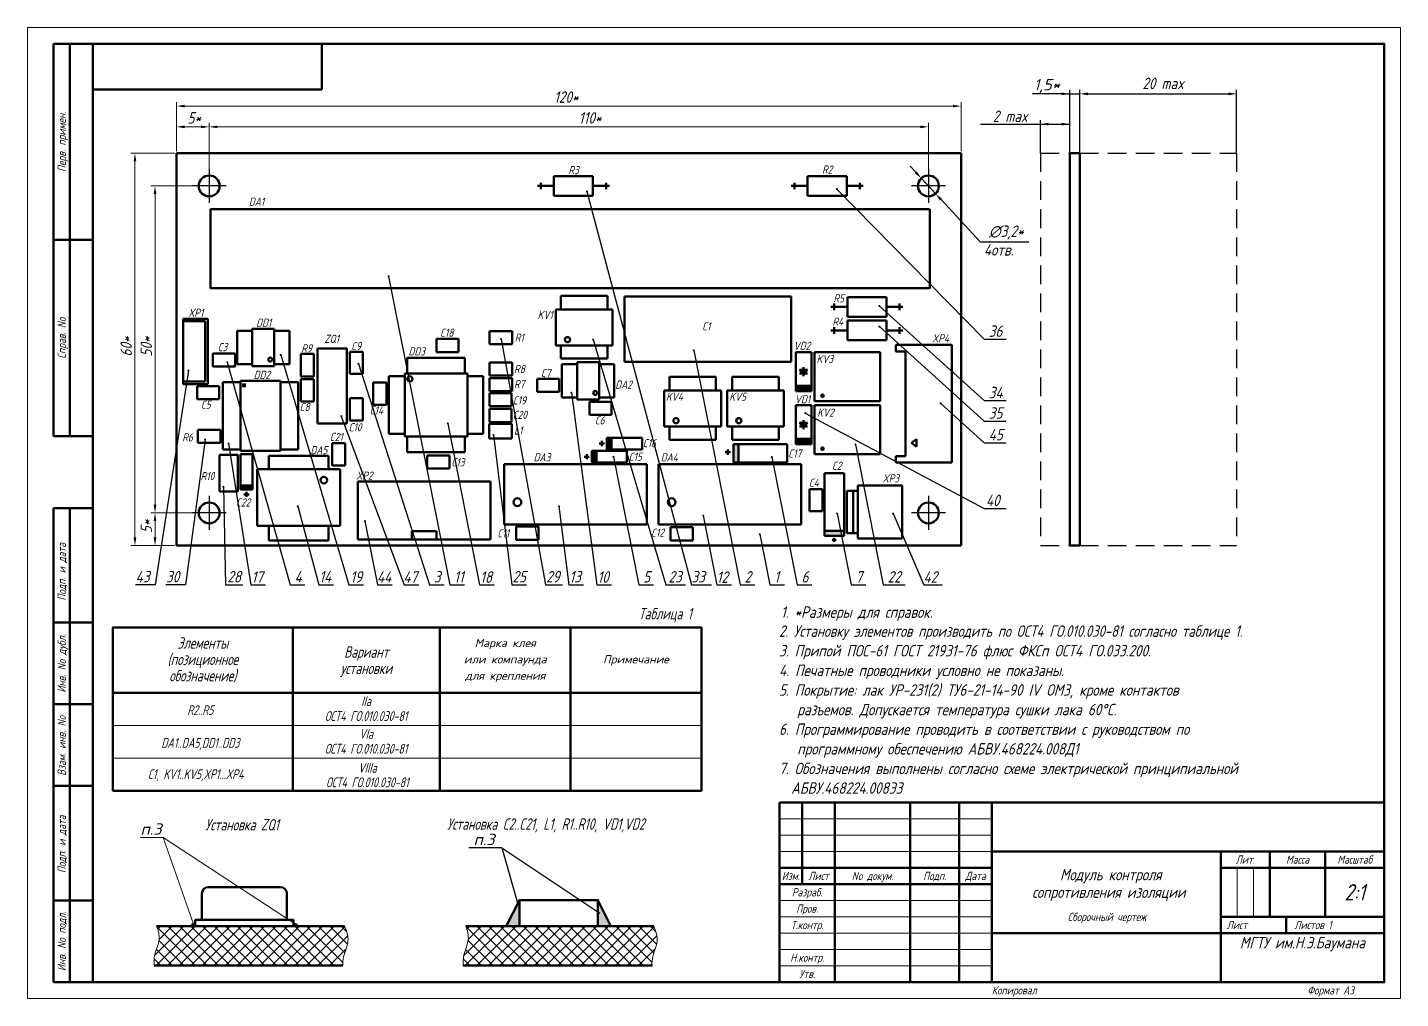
# Model space of a CAD drawing. Header units: millimetres. Extents: x 654 to 2190, y 1727 to 2024.
# Drawn here: x 653.6 to 1073.6, y 1727.5 to 2024.5 of the extents above; entities that cross this region are included whole.
import ezdxf
from ezdxf.enums import TextEntityAlignment as Align

# ---------------------------------------------------------------- set-up
doc = ezdxf.new("R2010")
doc.units = ezdxf.units.MM
doc.linetypes.add('DASHED2', pattern=[9.525, 6.35, -3.175])
doc.layers.add('Dim', color=2, linetype='Continuous')
doc.layers.add('Hatch', color=4, linetype='Continuous')
for name, color, linetype, lineweight in [('OSN25', 2, 'Continuous', 20), ('OSN50', 3, 'Continuous', 50), ('TEXT', 1, 'Continuous', 30)]:
    doc.layers.add(name, color=color, linetype=linetype, lineweight=lineweight)
doc.styles.add('E', font='simplex.shx', dxfattribs={"width": 0.8, "oblique": 15})
doc.styles.get("Standard").update_dxf_attribs({"font": 'ARIAL.TTF'})
doc.dimstyles.new('ISO-25', dxfattribs={"dimtxt": 2.5, "dimasz": 2.5, "dimexe": 1.25, "dimexo": 0.625, "dimtad": 1, "dimtxsty": 'Standard', "dimcen": 2.5, "dimadec": 0, "dimazin": 0, "dimtfac": 1, "dimtmove": 0, "dimatfit": 3, "dimfxl": 0, "dimarcsym": 0})

msp = doc.modelspace()

# ---------------------------------------------------------------- hatches: boundary and pattern name
at = {"layer": 'Hatch', "linetype": 'Continuous'}
h = msp.add_hatch(dxfattribs=at)
h.set_pattern_fill('ANSI37', color=256, scale=20, style=0)
h.set_pattern_definition([(45, (603.5412, 1591.5702), (-1.767767, 1.767767), []), (135, (603.5412, 1591.5702), (-1.767767, -1.767767), [])])
edge = h.paths.add_edge_path()
edge.add_spline(control_points=[(750.11, 1737.57), (750.07, 1738.48), (750.23, 1741.02), (752.29, 1744.89), (751.33, 1748.1), (750.64, 1749.57)], knot_values=[1.269176, 1.269176, 1.269176, 1.269176, 2.638884, 5.103763, 7.43751, 7.43751, 7.43751, 7.43751], degree=3, periodic=0)
edge.add_line((750.64, 1749.57), (693.14, 1749.57))
edge.add_spline(control_points=[(693.14, 1749.57), (693.68, 1748.27), (694.43, 1745.27), (692.38, 1741.41), (692.29, 1738.67), (692.38, 1737.57)], knot_values=[1.568624, 1.568624, 1.568624, 1.568624, 3.602924, 6.067803, 7.722318, 7.722318, 7.722318, 7.722318], degree=3, periodic=0)
edge.add_line((692.38, 1737.57), (750.11, 1737.57))
h = msp.add_hatch(dxfattribs=at)
h.set_pattern_fill('ANSI37', color=256, scale=20, style=0)
h.set_pattern_definition([(45, (698.101, 1591.5702), (-1.767767, 1.767767), []), (135, (698.101, 1591.5702), (-1.767767, -1.767767), [])])
edge = h.paths.add_edge_path()
edge.add_spline(control_points=[(844.67, 1737.57), (844.63, 1738.48), (844.79, 1741.02), (846.85, 1744.89), (845.89, 1748.1), (845.2, 1749.57)], knot_values=[1.269176, 1.269176, 1.269176, 1.269176, 2.638884, 5.103763, 7.43751, 7.43751, 7.43751, 7.43751], degree=3, periodic=0)
edge.add_line((845.2, 1749.57), (787.7, 1749.57))
edge.add_spline(control_points=[(787.7, 1749.57), (788.24, 1748.27), (788.99, 1745.27), (786.94, 1741.41), (786.85, 1738.67), (786.94, 1737.57)], knot_values=[1.568624, 1.568624, 1.568624, 1.568624, 3.602924, 6.067803, 7.722318, 7.722318, 7.722318, 7.722318], degree=3, periodic=0)
edge.add_line((786.94, 1737.57), (844.67, 1737.57))
at = {"layer": 'OSN50'}
for points in [[(832.31, 1899), (830.81, 1899), (830.81, 1895.4), (832.31, 1895.4)], [(827.71, 1895), (826.21, 1895), (826.21, 1891.4), (827.71, 1891.4)], [(871.11, 1897), (869.61, 1897), (869.61, 1891.4), (871.11, 1891.4)], [(722.41, 1884.7), (718.81, 1884.7), (718.81, 1883.2), (722.41, 1883.2)], [(903.41, 1869), (903.41, 1870.5), (897.41, 1870.5), (897.41, 1869)], [(703.77, 1749.57), (704.97, 1749.57, 1)], [(734.97, 1749.57), (734.97, 1749.57), (736.17, 1749.57, 0.999547)]]:
    msp.add_hatch(color=256, dxfattribs=at).paths.add_polyline_path(points)
at = {"layer": 'OSN50', "linetype": 'Continuous'}
h = msp.add_hatch(color=256, dxfattribs=at)
h.paths.add_polyline_path([(800.1, 1749.57), (804.1, 1749.57), (804.1, 1757.57)])
h.paths.add_polyline_path([(828.1, 1749.57), (832.1, 1749.57), (828.1, 1757.57)])

# ---------------------------------------------------------------- linework, layer by layer
at = {"layer": 'Dim'}
for p, q in [((969.98, 2004.17), (961.06, 2004.17)), ((971.48, 2004.17), (975.48, 2004.17)), ((972.48, 1986), (972.48, 2005.42)), ((975.48, 2004.79), (975.48, 2005.42)), ((975.48, 1986), (975.48, 2005.42)), ((977.98, 2004.17), (980.48, 2004.17)), ((977.98, 2004.17), (1020.98, 2004.17)), ((1023.48, 1986), (1023.48, 2005.42)), ((963.48, 1986), (963.48, 1996.16)), ((945.12, 1994.91), (972.48, 1994.91)), ((709.21, 1981.2), (709.21, 1970.8)), ((925.34, 1980.18), (923.64, 1982.02)), ((927.04, 1978.35), (931.38, 1973.65)), ((929.21, 1981.2), (929.21, 1970.8)), ((714.41, 1976), (704.01, 1976)), ((934.41, 1976), (924.01, 1976)), ((945.14, 1958.79), (933.08, 1971.82)), ((959.88, 1958.79), (945.14, 1958.79)), ((709.21, 1881.2), (709.21, 1870.8)), ((929.21, 1881.2), (929.21, 1870.8)), ((714.41, 1876), (704.01, 1876)), ((934.41, 1876), (924.01, 1876)), ((798.68, 1773.57), (788.68, 1773.57)), ((798.68, 1773.57), (803.68, 1756.07)), ((798.68, 1773.57), (828.68, 1753.57))]:
    msp.add_line(p, q, dxfattribs=at)
at = {"layer": 'Dim', "linetype": 'DASHED2', "ltscale": 0.9}
for p, q in [((963.48, 1986), (972.48, 1986)), ((963.48, 1986), (963.48, 1866)), ((975.48, 1986), (1023.48, 1986)), ((1023.48, 1986), (1023.48, 1866)), ((963.48, 1866), (972.48, 1866)), ((975.48, 1866), (1023.48, 1866))]:
    msp.add_line(p, q, dxfattribs=at)
at = {"layer": 'Dim'}
for points in [[(969.98, 2004.58), (969.98, 2003.75), (972.48, 2004.17)], [(977.98, 2004.58), (977.98, 2003.75), (975.48, 2004.17)], [(1020.98, 2004.58), (1020.98, 2003.75), (1023.48, 2004.17)], [(965.98, 1995.32), (965.98, 1994.49), (963.48, 1994.91)], [(969.98, 1995.32), (969.98, 1994.49), (972.48, 1994.91)], [(925.64, 1980.46), (925.03, 1979.9), (927.04, 1978.35)], [(933.39, 1972.1), (932.78, 1971.53), (931.38, 1973.65)]]:
    msp.add_solid(points, dxfattribs=at)
at = {"layer": 'OSN25'}
for p, q in [((699.21, 1994.71), (699.21, 2001.67)), ((701.71, 2000.42), (936.71, 2000.42)), ((939.21, 1986.62), (939.21, 2001.67)), ((699.21, 1986.62), (699.21, 1995.33)), ((709.21, 1976.62), (709.21, 1995.33)), ((709.21, 1994.71), (709.21, 1995.33)), ((929.21, 1976.62), (929.21, 1995.33)), ((701.71, 1994.08), (706.71, 1994.08)), ((711.71, 1994.08), (926.71, 1994.08)), ((698.59, 1986), (685.25, 1986)), ((686.5, 1868.5), (686.5, 1983.5)), ((708.59, 1976), (691.39, 1976)), ((692.64, 1878.5), (692.64, 1973.5)), ((708.59, 1876), (691.39, 1876)), ((698.59, 1876), (691.39, 1876)), ((692.64, 1868.5), (692.64, 1873.5)), ((692.02, 1866), (685.25, 1866)), ((698.59, 1866), (691.39, 1866)), ((883.62, 1782.48), (948.62, 1782.48)), ((695.1, 1776.74), (688.16, 1776.74)), ((735.57, 1750.17), (695.1, 1776.74)), ((704.37, 1750.17), (695.1, 1776.74)), ((883.62, 1777.48), (948.62, 1777.48)), ((883.62, 1772.48), (948.62, 1772.48)), ((1023.62, 1767.48), (1023.62, 1752.48)), ((1028.62, 1767.48), (1028.62, 1752.48)), ((883.62, 1757.48), (948.62, 1757.48)), ((883.62, 1752.48), (948.62, 1752.48)), ((883.62, 1747.48), (948.62, 1747.48)), ((883.62, 1742.48), (948.62, 1742.48)), ((883.62, 1737.48), (948.62, 1737.48))]:
    msp.add_line(p, q, dxfattribs=at)
at = {"layer": 'OSN25', "linetype": 'Continuous'}
for p, q in [((679.77, 1810.98), (859.77, 1810.98)), ((679.77, 1800.98), (859.77, 1800.98))]:
    msp.add_line(p, q, dxfattribs=at)
msp.add_lwpolyline([(653.62, 1727.48), (1073.62, 1727.48), (1073.62, 2024.48), (653.62, 2024.48)], close=True, dxfattribs=at)
for points, knots in [([(693.14, 1749.57), (693.68, 1748.27), (694.43, 1745.27), (692.38, 1741.41), (692.29, 1738.67), (692.38, 1737.57)], [1.568624, 1.568624, 1.568624, 1.568624, 3.602924, 6.067803, 7.722318, 7.722318, 7.722318, 7.722318]), ([(750.64, 1749.57), (751.33, 1748.1), (752.29, 1744.89), (750.23, 1741.02), (750.07, 1738.48), (750.11, 1737.57)], [1.269176, 1.269176, 1.269176, 1.269176, 3.602924, 6.067803, 7.43751, 7.43751, 7.43751, 7.43751]), ([(787.7, 1749.57), (788.24, 1748.27), (788.99, 1745.27), (786.94, 1741.41), (786.85, 1738.67), (786.94, 1737.57)], [1.568624, 1.568624, 1.568624, 1.568624, 3.602924, 6.067803, 7.722318, 7.722318, 7.722318, 7.722318]), ([(845.2, 1749.57), (845.89, 1748.1), (846.85, 1744.89), (844.79, 1741.02), (844.63, 1738.48), (844.67, 1737.57)], [1.269176, 1.269176, 1.269176, 1.269176, 3.602924, 6.067803, 7.43751, 7.43751, 7.43751, 7.43751])]:
    msp.add_open_spline(points, degree=3, knots=knots, dxfattribs=at)
at = {"layer": 'OSN25'}
for points in [[(701.71, 2000.84), (701.71, 2000.01), (699.21, 2000.42)], [(936.71, 2000.84), (936.71, 2000.01), (939.21, 2000.42)], [(701.71, 1994.5), (701.71, 1993.66), (699.21, 1994.08)], [(706.71, 1994.5), (706.71, 1993.66), (709.21, 1994.08)], [(711.71, 1994.5), (711.71, 1993.66), (709.21, 1994.08)], [(926.71, 1994.5), (926.71, 1993.66), (929.21, 1994.08)], [(686.08, 1983.5), (686.92, 1983.5), (686.5, 1986)], [(692.23, 1973.5), (693.06, 1973.5), (692.64, 1976)], [(692.23, 1878.5), (693.06, 1878.5), (692.64, 1876)], [(692.23, 1873.5), (693.06, 1873.5), (692.64, 1876)], [(686.08, 1868.5), (686.92, 1868.5), (686.5, 1866)], [(692.23, 1868.5), (693.06, 1868.5), (692.64, 1866)]]:
    msp.add_solid(points, dxfattribs=at)
at = {"layer": 'OSN50'}
for p, q in [((666.62, 2019.48), (666.62, 1899.48)), ((972.48, 1986), (975.48, 1986)), ((972.48, 1866), (972.48, 1986)), ((975.48, 1986), (975.48, 1866)), ((810.61, 1977), (810.61, 1975)), ((830.61, 1977), (830.61, 1975)), ((888.21, 1977), (888.21, 1975)), ((908.21, 1977), (908.21, 1975)), ((900.41, 1940), (900.41, 1938)), ((920.41, 1940), (920.41, 1938)), ((900.41, 1932.8), (900.41, 1930.8)), ((920.41, 1932.8), (920.41, 1930.8)), ((830.81, 1899), (830.81, 1895.4)), ((826.21, 1895), (826.21, 1891.4)), ((871.11, 1897), (871.11, 1891.4)), ((666.62, 1732.48), (666.62, 1877.48)), ((972.48, 1866), (975.48, 1866)), ((679.77, 1820.98), (679.77, 1790.98)), ((734.77, 1820.98), (734.77, 1790.98)), ((779.77, 1820.98), (779.77, 1790.98)), ((819.77, 1820.98), (819.77, 1790.98)), ((859.77, 1820.98), (859.77, 1790.98)), ((1033.62, 1772.48), (1033.62, 1752.48)), ((1050.62, 1772.48), (1050.62, 1752.48)), ((708.97, 1761.57), (730.97, 1761.57)), ((706.97, 1751.57), (706.97, 1759.57)), ((732.97, 1759.57), (732.97, 1751.57)), ((704.97, 1749.57), (704.97, 1751.57)), ((704.97, 1751.57), (734.97, 1751.57)), ((734.97, 1751.57), (734.97, 1749.57))]:
    msp.add_line(p, q, dxfattribs=at)
at = {"layer": 'OSN50', "linetype": 'Continuous'}
for p, q in [((699.21, 1866), (699.21, 1986)), ((699.21, 1986), (939.21, 1986)), ((939.21, 1986), (939.21, 1866)), ((814.61, 1979), (814.61, 1973)), ((826.61, 1979), (814.61, 1979)), ((826.61, 1973), (826.61, 1979)), ((892.21, 1979), (892.21, 1973)), ((904.21, 1979), (892.21, 1979)), ((904.21, 1973), (904.21, 1979)), ((814.61, 1976), (809.61, 1976)), ((826.61, 1976), (831.61, 1976)), ((892.21, 1976), (887.21, 1976)), ((904.21, 1976), (909.21, 1976)), ((826.61, 1973), (814.61, 1973)), ((904.21, 1973), (892.21, 1973)), ((709.57, 1968.9), (929.54, 1968.9)), ((709.61, 1944.68), (709.61, 1968.88)), ((929.61, 1944.68), (929.61, 1968.88)), ((709.57, 1944.7), (929.54, 1944.7)), ((816.81, 1938.2), (816.81, 1942.4)), ((816.81, 1942.4), (831.01, 1942.4)), ((831.01, 1942.4), (831.01, 1938.2)), ((836.21, 1922.2), (836.21, 1942.2)), ((836.21, 1942.2), (887.21, 1942.2)), ((887.21, 1942.2), (887.21, 1922.2)), ((904.41, 1942), (904.41, 1936)), ((904.41, 1942), (916.41, 1942)), ((916.41, 1936), (916.41, 1942)), ((815.21, 1938.2), (832.61, 1938.2)), ((815.21, 1927.2), (815.21, 1938.2)), ((832.61, 1927.2), (832.61, 1938.2)), ((904.41, 1939), (899.41, 1939)), ((916.41, 1939), (921.41, 1939)), ((701.21, 1935.4), (701.21, 1915.4)), ((701.21, 1935.4), (708.81, 1935.4)), ((701.21, 1934.6), (708.01, 1934.6)), ((708.01, 1934.6), (708.01, 1916.2)), ((708.81, 1935.4), (708.81, 1915.4)), ((722.33, 1920.88), (722.33, 1932.28)), ((729.13, 1932.28), (722.33, 1932.28)), ((729.13, 1920.88), (729.13, 1932.28)), ((904.41, 1936), (916.41, 1936)), ((904.41, 1934.8), (904.41, 1928.8)), ((904.41, 1934.8), (916.41, 1934.8)), ((916.41, 1928.8), (916.41, 1934.8)), ((722.33, 1931.68), (717.73, 1931.68)), ((717.73, 1921.48), (717.73, 1931.68)), ((733.73, 1931.68), (729.13, 1931.68)), ((733.73, 1921.48), (733.73, 1931.68)), ((778.71, 1925.2), (778.71, 1929.2)), ((778.71, 1929.2), (785.51, 1929.2)), ((785.51, 1929.2), (785.51, 1925.2)), ((794.91, 1927.6), (794.91, 1931.6)), ((794.91, 1931.6), (801.91, 1931.6)), ((801.91, 1931.6), (801.91, 1927.6)), ((904.41, 1931.8), (899.41, 1931.8)), ((904.41, 1928.8), (916.41, 1928.8)), ((916.41, 1931.8), (921.41, 1931.8)), ((710.31, 1920.8), (710.31, 1924.8)), ((710.31, 1924.8), (717.11, 1924.8)), ((717.11, 1924.8), (717.11, 1920.8)), ((737.21, 1924.7), (741.21, 1924.7)), ((737.21, 1917.7), (737.21, 1924.7)), ((741.21, 1924.7), (741.21, 1917.7)), ((742.31, 1926.3), (751.31, 1926.3)), ((742.31, 1903.3), (742.31, 1926.3)), ((751.31, 1926.3), (751.31, 1903.3)), ((752.21, 1925.3), (756.21, 1925.3)), ((752.21, 1918.5), (752.21, 1925.3)), ((756.21, 1925.3), (756.21, 1918.5)), ((785.51, 1925.2), (778.71, 1925.2)), ((801.91, 1927.6), (794.91, 1927.6)), ((815.21, 1927.2), (832.61, 1927.2)), ((816.81, 1927.2), (816.81, 1923.2)), ((831.01, 1923.2), (831.01, 1927.2)), ((893.41, 1925.2), (888.61, 1925.2)), ((888.61, 1925.2), (888.61, 1913.2)), ((893.41, 1913.2), (893.41, 1925.2)), ((894.41, 1913.15), (894.41, 1925.15)), ((894.41, 1925.15), (914.41, 1925.15)), ((914.41, 1925.15), (914.41, 1913.15)), ((919.21, 1927.4), (919.21, 1925.4)), ((928.21, 1927.4), (919.21, 1927.4)), ((919.21, 1927.4), (919.21, 1925.4)), ((936.41, 1927.4), (919.21, 1927.4)), ((919.21, 1925.4), (922.21, 1925.4)), ((919.21, 1925.4), (922.21, 1925.4)), ((922.21, 1925.4), (922.21, 1923.4)), ((922.21, 1925.4), (922.21, 1893.4)), ((936.41, 1891.4), (936.41, 1927.4)), ((936.41, 1893.8), (936.41, 1925)), ((717.11, 1920.8), (710.31, 1920.8)), ((722.13, 1921.48), (717.73, 1921.48)), ((729.13, 1920.88), (722.33, 1920.88)), ((729.33, 1921.48), (733.73, 1921.48)), ((769.81, 1918.6), (769.81, 1923.4)), ((769.81, 1923.4), (787.41, 1923.4)), ((787.41, 1923.4), (787.41, 1918.6)), ((794.91, 1918), (794.91, 1922)), ((794.91, 1922), (801.91, 1922)), ((801.91, 1922), (801.91, 1918)), ((816.81, 1923.2), (831.01, 1923.2)), ((821.73, 1921.48), (817.13, 1921.48)), ((817.13, 1911.28), (817.13, 1921.48)), ((821.73, 1910.68), (821.73, 1922.08)), ((828.53, 1922.08), (821.73, 1922.08)), ((828.53, 1910.68), (828.53, 1922.08)), ((833.13, 1921.48), (828.53, 1921.48)), ((833.13, 1911.28), (833.13, 1921.48)), ((887.21, 1922.2), (836.21, 1922.2)), ((889.81, 1919.8), (892.21, 1919.8)), ((891.01, 1918.6), (889.81, 1919.8)), ((891.01, 1917.8), (891.01, 1920.6)), ((891.01, 1918.6), (892.21, 1919.8)), ((894.41, 1910.21), (894.41, 1922.21)), ((914.41, 1922.21), (914.41, 1910.21)), ((708.01, 1916.2), (701.21, 1916.2)), ((701.21, 1915.4), (708.81, 1915.4)), ((718.77, 1916.04), (713.37, 1916.04)), ((713.37, 1916.04), (713.37, 1895.44)), ((718.77, 1916.44), (718.77, 1894.94)), ((731.07, 1916.44), (718.77, 1916.44)), ((731.07, 1894.94), (731.07, 1916.44)), ((731.07, 1915.94), (736.47, 1915.94)), ((736.47, 1915.94), (736.47, 1895.44)), ((741.21, 1917.7), (737.21, 1917.7)), ((737.21, 1916.9), (741.21, 1916.9)), ((737.21, 1910.1), (737.21, 1916.9)), ((741.21, 1916.9), (741.21, 1910.1)), ((756.21, 1918.5), (752.21, 1918.5)), ((759.41, 1915.9), (763.41, 1915.9)), ((759.41, 1909.1), (759.41, 1915.9)), ((763.41, 1915.9), (763.41, 1909.1)), ((769.01, 1917.8), (764.21, 1917.8)), ((764.21, 1917.8), (764.21, 1900.2)), ((769.01, 1918.6), (769.01, 1899.4)), ((769.01, 1918.6), (788.21, 1918.6)), ((788.21, 1899.4), (788.21, 1918.6)), ((788.21, 1917.8), (793.01, 1917.8)), ((793.01, 1917.8), (793.01, 1900.2)), ((801.91, 1918), (794.91, 1918)), ((794.91, 1913.2), (794.91, 1917.2)), ((794.91, 1917.2), (801.91, 1917.2)), ((801.91, 1917.2), (801.91, 1913.2)), ((809.51, 1913), (809.51, 1917)), ((809.51, 1917), (816.31, 1917)), ((816.31, 1917), (816.31, 1913)), ((850.01, 1913.4), (850.01, 1917.6)), ((850.01, 1917.6), (864.21, 1917.6)), ((864.21, 1917.6), (864.21, 1913.4)), ((869.21, 1913.4), (869.21, 1917.6)), ((869.21, 1917.6), (883.41, 1917.6)), ((883.41, 1917.6), (883.41, 1913.4)), ((889.81, 1918.6), (892.21, 1918.6)), ((922.21, 1915.4), (922.21, 1919.4)), ((705.51, 1910.8), (705.51, 1914.8)), ((705.51, 1914.8), (712.31, 1914.8)), ((712.31, 1914.8), (712.31, 1910.8)), ((752.21, 1911.1), (756.21, 1911.1)), ((752.21, 1904.3), (752.21, 1911.1)), ((756.21, 1911.1), (756.21, 1904.3)), ((801.91, 1913.2), (794.91, 1913.2)), ((794.91, 1908.6), (794.91, 1912.6)), ((794.91, 1912.6), (801.71, 1912.6)), ((801.71, 1912.6), (801.71, 1908.6)), ((816.31, 1913), (809.51, 1913)), ((821.53, 1911.28), (817.13, 1911.28)), ((828.73, 1911.28), (833.13, 1911.28)), ((848.41, 1913.4), (865.81, 1913.4)), ((848.41, 1902.4), (848.41, 1913.4)), ((865.81, 1902.4), (865.81, 1913.4)), ((867.61, 1913.4), (885.01, 1913.4)), ((867.61, 1902.4), (867.61, 1913.4)), ((885.01, 1902.4), (885.01, 1913.4)), ((888.61, 1913.2), (893.41, 1913.2)), ((922.21, 1907.4), (922.21, 1911.4)), ((712.31, 1910.8), (705.51, 1910.8)), ((741.21, 1910.1), (737.21, 1910.1)), ((763.41, 1909.1), (759.41, 1909.1)), ((801.71, 1908.6), (794.91, 1908.6)), ((794.91, 1903.8), (794.91, 1907.8)), ((794.91, 1907.8), (801.71, 1907.8)), ((801.71, 1907.8), (801.71, 1903.8)), ((828.53, 1910.68), (821.73, 1910.68)), ((825.51, 1906), (825.51, 1910)), ((825.51, 1910), (832.31, 1910)), ((832.31, 1910), (832.31, 1906)), ((893.41, 1909), (888.61, 1909)), ((888.61, 1909), (888.61, 1897)), ((893.41, 1897), (893.41, 1909)), ((914.41, 1910.21), (894.41, 1910.21)), ((894.41, 1896.95), (894.41, 1908.95)), ((894.41, 1908.95), (914.41, 1908.95)), ((914.41, 1908.95), (914.41, 1896.95)), ((742.31, 1903.3), (751.31, 1903.3)), ((756.21, 1904.3), (752.21, 1904.3)), ((794.81, 1903.2), (801.81, 1903.2)), ((794.81, 1898.8), (794.81, 1903.2)), ((801.71, 1903.8), (794.91, 1903.8)), ((801.81, 1903.2), (801.81, 1898.8)), ((832.31, 1906), (825.51, 1906)), ((889.81, 1903.6), (892.21, 1903.6)), ((891.01, 1902.4), (889.81, 1903.6)), ((891.01, 1901.6), (891.01, 1904.4)), ((891.01, 1902.4), (892.21, 1903.6)), ((894.41, 1894.01), (894.41, 1906.01)), ((914.41, 1906.01), (914.41, 1894.01)), ((922.21, 1899.4), (922.21, 1903.4)), ((705.71, 1897.4), (705.71, 1901.4)), ((705.71, 1901.4), (712.71, 1901.4)), ((712.71, 1901.4), (712.71, 1897.4)), ((769.01, 1900.2), (764.21, 1900.2)), ((769.01, 1899.4), (788.21, 1899.4)), ((769.81, 1899.4), (769.81, 1894.6)), ((787.41, 1899.4), (787.41, 1894.6)), ((793.01, 1900.2), (788.21, 1900.2)), ((801.81, 1898.8), (794.81, 1898.8)), ((830.81, 1895.4), (830.81, 1899)), ((830.81, 1899), (841.61, 1899)), ((830.81, 1895.4), (830.81, 1899)), ((832.31, 1899), (832.31, 1895.4)), ((841.61, 1899), (841.61, 1895.4)), ((848.41, 1902.4), (865.81, 1902.4)), ((850.01, 1902.4), (850.01, 1898.4)), ((864.21, 1898.4), (864.21, 1902.4)), ((867.61, 1902.4), (885.01, 1902.4)), ((869.21, 1902.4), (869.21, 1898.4)), ((883.41, 1898.4), (883.41, 1902.4)), ((889.81, 1902.4), (892.21, 1902.4)), ((925.61, 1898.6), (924.01, 1897.4)), ((925.61, 1896.2), (925.61, 1898.6)), ((712.71, 1897.4), (705.71, 1897.4)), ((713.37, 1895.44), (718.67, 1895.44)), ((718.77, 1894.94), (731.07, 1894.94)), ((736.47, 1895.44), (731.07, 1895.44)), ((746.81, 1897.3), (750.81, 1897.3)), ((746.81, 1890.5), (746.81, 1897.3)), ((750.81, 1897.3), (750.81, 1890.5)), ((769.81, 1894.6), (787.41, 1894.6)), ((826.21, 1891.4), (826.21, 1895)), ((826.21, 1895), (837.01, 1895)), ((826.21, 1891.4), (826.21, 1895)), ((827.71, 1895), (827.71, 1891.4)), ((828.49, 1897.2), (829.69, 1897.2)), ((829.29, 1898), (829.29, 1896.4)), ((829.69, 1897.2), (830.09, 1897.2)), ((841.61, 1895.4), (830.81, 1895.4)), ((837.01, 1895), (837.01, 1891.4)), ((850.01, 1898.4), (864.21, 1898.4)), ((867.09, 1894.6), (868.69, 1894.6)), ((867.89, 1895.4), (867.89, 1893.8)), ((869.21, 1898.4), (883.41, 1898.4)), ((869.61, 1891.4), (869.61, 1897)), ((869.61, 1897), (886.01, 1897)), ((886.01, 1897), (886.01, 1891.4)), ((888.61, 1897), (893.41, 1897)), ((922.21, 1893.4), (922.21, 1895.4)), ((924.01, 1897.4), (925.61, 1896.2)), ((712.41, 1893.8), (718.01, 1893.8)), ((712.41, 1882.6), (712.41, 1893.8)), ((718.01, 1893.8), (718.01, 1882.6)), ((718.81, 1894), (722.41, 1894)), ((718.81, 1883.2), (718.81, 1894)), ((722.41, 1894), (722.41, 1883.2)), ((727.45, 1893.43), (727.45, 1889.37)), ((745.73, 1893.43), (727.45, 1893.43)), ((745.73, 1889.37), (745.73, 1893.43)), ((750.81, 1890.5), (746.81, 1890.5)), ((775.91, 1889.6), (775.91, 1893.6)), ((775.91, 1893.6), (782.71, 1893.6)), ((782.71, 1893.6), (782.71, 1889.6)), ((799.49, 1872.48), (799.49, 1890.88)), ((799.49, 1890.88), (843.09, 1890.88)), ((823.89, 1893.2), (825.09, 1893.2)), ((824.69, 1894), (824.69, 1892.4)), ((825.09, 1893.2), (825.49, 1893.2)), ((837.01, 1891.4), (826.21, 1891.4)), ((843.09, 1890.88), (843.09, 1872.48)), ((846.69, 1872.48), (846.69, 1890.88)), ((846.69, 1890.88), (890.29, 1890.88)), ((886.01, 1891.4), (869.61, 1891.4)), ((890.29, 1890.88), (890.29, 1872.48)), ((914.41, 1894.01), (894.41, 1894.01)), ((919.21, 1891.4), (919.21, 1893.4)), ((919.21, 1893.4), (922.21, 1893.4)), ((919.21, 1893.4), (919.21, 1891.4)), ((922.21, 1893.4), (919.21, 1893.4)), ((928.21, 1891.4), (919.21, 1891.4)), ((919.21, 1891.4), (936.41, 1891.4)), ((723.89, 1872.09), (723.89, 1889.37)), ((749.29, 1889.37), (723.89, 1889.37)), ((749.29, 1872.09), (749.29, 1889.37)), ((782.71, 1889.6), (775.91, 1889.6)), ((897.41, 1888.2), (903.41, 1888.2)), ((897.41, 1869), (897.41, 1888.2)), ((903.41, 1888.2), (903.41, 1869)), ((718.01, 1882.6), (712.41, 1882.6)), ((722.41, 1883.2), (718.81, 1883.2)), ((722.41, 1883.2), (718.81, 1883.2)), ((719.81, 1881.68), (721.41, 1881.68)), ((720.61, 1882.08), (720.61, 1882.48)), ((720.61, 1880.88), (720.61, 1882.08)), ((754.65, 1885.63), (795.29, 1885.63)), ((754.65, 1885.63), (754.65, 1867.85)), ((795.29, 1885.63), (795.29, 1867.85)), ((892.81, 1883.3), (896.81, 1883.3)), ((892.81, 1876.5), (892.81, 1883.3)), ((896.81, 1883.3), (896.81, 1876.5)), ((907.61, 1882.8), (904.21, 1882.8)), ((904.21, 1869.8), (904.21, 1882.8)), ((906.21, 1869.8), (906.21, 1882.8)), ((907.61, 1884.4), (921.21, 1884.4)), ((907.61, 1884.4), (907.61, 1868.2)), ((921.21, 1868.2), (921.21, 1884.4)), ((896.81, 1876.5), (892.81, 1876.5)), ((749.29, 1872.09), (723.89, 1872.09)), ((727.45, 1867.52), (727.45, 1872.09)), ((745.73, 1872.09), (745.73, 1867.52)), ((771.16, 1870.39), (771.16, 1867.85)), ((771.16, 1870.39), (778.78, 1870.39)), ((778.78, 1870.39), (778.78, 1867.85)), ((843.09, 1872.48), (799.49, 1872.48)), ((803.11, 1867.8), (803.11, 1871.8)), ((803.11, 1871.8), (809.91, 1871.8)), ((809.91, 1871.8), (809.91, 1867.8)), ((890.29, 1872.48), (846.69, 1872.48)), ((850.31, 1867.6), (850.31, 1871.6)), ((850.31, 1871.6), (857.11, 1871.6)), ((857.11, 1871.6), (857.11, 1867.6)), ((903.41, 1870.5), (897.41, 1870.5)), ((907.61, 1869.8), (904.21, 1869.8)), ((939.21, 1866), (699.21, 1866)), ((745.73, 1867.52), (727.45, 1867.52)), ((754.65, 1867.85), (795.29, 1867.85)), ((809.91, 1867.8), (803.11, 1867.8)), ((857.11, 1867.6), (850.31, 1867.6)), ((903.41, 1869), (897.41, 1869)), ((899.81, 1867.8), (901.01, 1867.8)), ((900.41, 1867.2), (900.41, 1868.4)), ((907.61, 1868.2), (921.21, 1868.2)), ((679.77, 1790.98), (859.77, 1790.98)), ((804.1, 1757.57), (800.1, 1749.57)), ((828.1, 1757.57), (832.1, 1749.57))]:
    msp.add_line(p, q, dxfattribs=at)
at = {"layer": 'OSN50'}
for points in [[(673.62, 2019.48), (661.62, 2019.48)], [(661.62, 2019.48), (661.62, 1899.48)], [(743.62, 2005.48), (743.62, 2019.48)], [(673.62, 2005.48), (743.62, 2005.48)], [(673.62, 1959.48), (661.62, 1959.48)], [(661.62, 1899.48), (673.62, 1899.48)], [(661.62, 1732.48), (661.62, 1877.48)], [(673.62, 1877.48), (661.62, 1877.48)], [(673.62, 1842.48), (661.62, 1842.48)], [(673.62, 1817.48), (661.62, 1817.48)], [(673.62, 1792.48), (661.62, 1792.48)], [(883.62, 1787.48), (1068.62, 1787.48)], [(883.62, 1732.48), (883.62, 1787.48)], [(890.62, 1787.48), (890.62, 1762.48)], [(900.62, 1787.48), (900.62, 1732.48)], [(923.62, 1787.48), (923.62, 1732.48)], [(938.62, 1787.48), (938.62, 1732.48)], [(948.62, 1787.48), (948.62, 1732.48)], [(948.62, 1772.48), (1068.62, 1772.48)], [(1018.62, 1772.48), (1018.62, 1732.48)], [(883.62, 1767.48), (948.62, 1767.48)], [(1018.62, 1767.48), (1068.62, 1767.48)], [(883.62, 1762.48), (948.62, 1762.48)], [(673.62, 1757.48), (661.62, 1757.48)], [(1018.62, 1752.48), (1068.62, 1752.48)], [(1038.62, 1752.48), (1038.62, 1747.48)], [(948.62, 1747.48), (1068.62, 1747.48)], [(673.62, 1732.48), (661.62, 1732.48)]]:
    msp.add_lwpolyline(points, dxfattribs=at)
at = {"layer": 'OSN50', "linetype": 'Continuous'}
for points in [[(673.62, 1732.48), (1068.62, 1732.48), (1068.62, 2019.48), (673.62, 2019.48)], [(679.77, 1820.98), (734.77, 1820.98), (734.77, 1840.98), (679.77, 1840.98)], [(734.77, 1840.98), (779.77, 1840.98), (779.77, 1820.98), (734.77, 1820.98)], [(779.77, 1840.98), (819.77, 1840.98), (819.77, 1820.98), (779.77, 1820.98)], [(819.77, 1840.98), (859.77, 1840.98), (859.77, 1820.98), (819.77, 1820.98)], [(804.1, 1749.57), (828.1, 1749.57), (828.1, 1757.57), (804.1, 1757.57)]]:
    msp.add_lwpolyline(points, close=True, dxfattribs=at)
for points in [[(750.64, 1749.57), (693.14, 1749.57)], [(845.2, 1749.57), (787.7, 1749.57)], [(692.38, 1737.57), (750.11, 1737.57)], [(786.94, 1737.57), (844.67, 1737.57)]]:
    msp.add_lwpolyline(points, dxfattribs=at)
at = {"layer": 'OSN50'}
for centre in [(709.21, 1976), (929.21, 1976), (709.21, 1876), (929.21, 1876)]:
    msp.add_circle(centre, 3.2, dxfattribs=at)
at = {"layer": 'OSN50', "linetype": 'Continuous'}
for centre, radius, start, end in [((818.81, 1929), 0.8, 90, 270), ((818.81, 1929), 0.8, 270, 90), ((727.89, 1922.9), 0.6, 0, 180), ((727.89, 1922.9), 0.6, 180, 0), ((770.61, 1917), 0.8, 0, 180), ((770.61, 1917), 0.8, 180, 0), ((827.29, 1912.7), 0.6, 0, 180), ((827.29, 1912.7), 0.6, 180, 0), ((896.81, 1911.84), 0.4, 0, 180), ((896.81, 1911.84), 0.4, 180, 0), ((852.01, 1904.2), 0.8, 90, 270), ((852.01, 1904.2), 0.8, 270, 90), ((871.21, 1904.2), 0.8, 90, 270), ((871.21, 1904.2), 0.8, 270, 90), ((896.81, 1895.64), 0.4, 0, 180), ((896.81, 1895.64), 0.4, 180, 0), ((744.25, 1886.04), 1, 0, 180), ((744.25, 1886.04), 1, 180, 0), ((803.49, 1879.28), 1.2, 0, 180), ((803.49, 1879.28), 1.2, 180, 0), ((850.69, 1879.28), 1.2, 0, 180), ((850.69, 1879.28), 1.2, 180, 0)]:
    msp.add_arc(centre, radius, start, end, dxfattribs=at)
at = {"layer": 'OSN50'}
for centre, radius, start, end in [((708.97, 1759.57), 2, 90, 180), ((730.97, 1759.57), 2, 0, 90), ((704.37, 1749.57), 0.6, 0, 180), ((735.57, 1749.57), 0.6, 0, 180)]:
    msp.add_arc(centre, radius, start, end, dxfattribs=at)
for points in [[(719.2, 1914.37), (720.47, 1914.37), (719.2, 1915.64), (720.47, 1915.64)], [(893.41, 1915.2), (888.61, 1915.2), (893.41, 1913.6), (888.61, 1913.6)], [(893.41, 1899), (888.61, 1899), (893.41, 1897.4), (888.61, 1897.4)]]:
    msp.add_solid(points, dxfattribs=at)

# ---------------------------------------------------------------- texts
at = {"layer": 'Dim', "color": 1, "char_height": 3.5, "attachment_point": 5, "style": 'E'}
for s, insert in [('1{\\W1;,5*}', (965.53, 2006.6)), ('20 max', (1000.96, 2007.36)), ('2 max', (954.19, 1997.31)), ('∅3,2*', (953.02, 1961.76))]:
    msp.add_mtext(s, dxfattribs=dict(at, insert=insert))
at = {"layer": 'TEXT', "style": 'E', "oblique": 15, "width": 0.8}
for s, p in [('Перв. примен.', (664.12, 1989.48)), ('Справ. No', (664.12, 1929.48)), ('Подп. и дата', (664.12, 1857.98)), ('Инв. No дубл.', (664.12, 1829.97)), ('Взам. инв. No', (664.12, 1804.8)), ('Подп. и дата', (664.12, 1774.64)), ('Инв. No подл.', (664.12, 1744.97))]:
    msp.add_text(s, height=2.5, rotation=90, dxfattribs=at).set_placement(p, align=Align.MIDDLE_CENTER)
for s, height, p in [('R3', 2.5, (819.07, 1979.58)), ('R2', 2.5, (896.67, 1979.78)), ('DA1', 2.5, (721.33, 1969.94)), ('4отв.', 3.5, (946.21, 1954.7)), ('R5', 2.5, (900.13, 1940.38)), ('XP1', 2.5, (702.77, 1935.96)), ('KV1', 2.5, (809.67, 1935.32)), ('DD1', 2.5, (723.56, 1932.94)), ('C18', 2.5, (779.82, 1929.89)), ('C1', 2.5, (859.98, 1931.81)), ('R4', 2.5, (899.84, 1933.23)), ('36', 3.5, (947.65, 1929.84)), ('C3', 2.5, (711.79, 1925.45)), ('ZQ1', 2.5, (744.41, 1928)), ('C9', 2.5, (752.64, 1925.78)), ('R1', 2.5, (802.66, 1928.35)), ('VD2', 2.5, (887.96, 1925.84)), ('XP4', 2.5, (930.33, 1928.15)), ('R9', 2.5, (737.37, 1925.08)), ('DD3', 2.5, (770.17, 1924.15)), ('KV3', 2.5, (894.99, 1921.83)), ('DD2', 2.5, (722.81, 1916.97)), ('R8', 2.5, (802.46, 1918.75)), ('C7', 2.5, (810.67, 1917.51)), ('R7', 2.5, (802.46, 1914.15)), ('DA2', 2.5, (833.41, 1914)), ('C19', 2.5, (802.06, 1909.15)), ('KV4', 2.5, (848.95, 1910.3)), ('KV5', 2.5, (868.31, 1910.3)), ('VD1', 2.5, (888.34, 1909.51)), ('34', 3.5, (947.65, 1911.06)), ('C5', 2.5, (706.64, 1907.87)), ('C8', 2.5, (736.84, 1907.13)), ('C14', 2.5, (758.27, 1906.11)), ('C20', 2.5, (802.06, 1904.75)), ('KV2', 2.5, (895.21, 1905.45)), ('35', 3.5, (947.65, 1904.79)), ('C10', 2.5, (751.82, 1900.96)), ('C6', 2.5, (827.15, 1903.07)), ('R6', 2.5, (700.96, 1897.87)), ('C21', 2.5, (746.1, 1897.99)), ('L1', 2.5, (802.46, 1899.95)), ('C16', 2.5, (841.83, 1896.09)), ('45', 3.5, (947.65, 1898.18)), ('DA5', 2.5, (740.17, 1893.95)), ('DA3', 2.5, (808.44, 1891.77)), ('C15', 2.5, (837.51, 1891.95)), ('DA4', 2.5, (847.32, 1891.76)), ('C17', 2.5, (886.32, 1892.91)), ('C13', 2.5, (783.28, 1890.25)), ('C2', 2.5, (899.7, 1889.17)), ('R10', 2.5, (706.56, 1886)), ('XP2', 2.5, (754.16, 1886.16)), ('C4', 2.5, (892.61, 1884.01)), ('XP3', 2.5, (915.17, 1885.3)), ('C22', 2.5, (717.41, 1877.95)), ('40', 3.5, (946.8, 1878.08)), ('C11', 2.5, (797.35, 1868.5)), ('C12', 2.5, (844.35, 1868.7)), ('43', 3.5, (686.73, 1854.77)), ('30', 3.5, (696, 1854.77)), ('28', 3.5, (714.76, 1854.74)), ('17', 3.5, (722.16, 1854.67)), ('4', 3.5, (735.35, 1854.71)), ('14', 3.5, (742.88, 1854.75)), ('19', 3.5, (752.37, 1854.67)), ('44', 3.5, (760.53, 1854.67)), ('47', 3.5, (768.6, 1854.66)), ('3', 3.5, (777.93, 1854.71)), ('11', 3.5, (784.12, 1854.71)), ('18', 3.5, (792.08, 1854.65)), ('25', 3.5, (801.98, 1854.75)), ('29', 3.5, (812.28, 1854.75)), ('13', 3.5, (819.4, 1854.75)), ('10', 3.5, (827.98, 1854.65)), ('5', 3.5, (841.97, 1854.71)), ('23', 3.5, (849.69, 1854.71)), ('33', 3.5, (856.72, 1854.71)), ('12', 3.5, (864.44, 1854.6)), ('2', 3.5, (872.97, 1854.71)), ('1', 3.5, (882.03, 1854.71)), ('6', 3.5, (890.39, 1854.71)), ('7', 3.5, (906.94, 1854.71)), ('22', 3.5, (916.74, 1854.71)), ('42', 3.5, (927.71, 1854.65))]:
    msp.add_text(s, height=height, dxfattribs=at).set_placement(p)
at = {"layer": 'TEXT', "linetype": 'Continuous', "style": 'E', "oblique": 15, "width": 0.7}
for s, height, p in [('Таблица 1', 3.5, (848.7, 1845.19)), ('Элементы', 3.5, (707.27, 1836.23)), ('(позиционное', 3.5, (707.27, 1831.23)), ('Вариант', 3.5, (757.27, 1833.48)), ('обозначение)', 3.5, (707.27, 1826.23)), ('установки', 3.5, (757.27, 1828.48)), ('IIа', 3, (757.21, 1818.43)), ('R2..R5', 3, (706.49, 1815.67)), ('ОСТ4 ГО.010.030-81', 3, (757.21, 1813.87)), ('DA1..DA5,DD1..DD3', 3, (706.49, 1805.67)), ('VIа', 3, (757.21, 1808.41)), ('ОСТ4 ГО.010.030-81', 3, (757.21, 1803.87)), ('С1, KV1..KV5,XP1...XP4', 3, (705.1, 1796.1)), ('VIIIа', 3, (757.6, 1798.02)), ('ОСТ4 ГО.010.030-81', 3, (757.6, 1793.6)), ('Установка ZQ1', 3.5, (719.26, 1780.62)), ('Установка C2..C21, L1, R1..R10, VD1,VD2', 3.5, (812.19, 1780.83))]:
    msp.add_text(s, height=height, dxfattribs=at).set_placement(p, align=Align.MIDDLE_CENTER)
at = {"layer": 'TEXT', "linetype": 'Continuous', "style": 'E', "oblique": 15}
for s, height, width, p in [('1. *Размеры для справок.', 3.5, 0.8, (884.08, 1843.91)), ('2. Установку элементов производить по ОСТ4 ГО.010.030-81 согласно таблице 1.', 3.5, 0.77, (883.52, 1838.1)), ('3. Припой ПОС-61 ГОСТ 21931-76 флюс ФКСп ОСТ4 ГО.033.200.', 3.5, 0.8, (883.52, 1832.1)), ('4. Печатные проводники условно не показаны.', 3.5, 0.8, (883.52, 1826.1)), ('5. Покрытие: лак УP-231(2) ТУ6-21-14-90 IV ОМЗ, кроме контактов', 3.5, 0.8, (883.52, 1820.1)), ('   разъемов. Допускается температура сушки лака 60%%DC.', 3.5, 0.8, (883.52, 1814.1)), ('6. Программирование проводить в соответствии с руководством по', 3.5, 0.8, (883.52, 1808.1)), ('   программному обеспечению АБВУ.468224.008Д1', 3.5, 0.8, (883.52, 1802.1)), ('7. Обозначения выполнены согласно схеме электрической принципиальной ', 3.5, 0.8, (883.52, 1796.1)), ('  АБВУ.468224.008Э3', 3.5, 0.8, (883.52, 1790.1)), ('Копировал', 2.5, 0.8, (948.62, 1728.73)), ('Формат A3', 2.5, 0.8, (1045.12, 1728.73))]:
    msp.add_text(s, height=height, dxfattribs=dict(at, width=width)).set_placement(p)
for s, height, p in [('Марка клея', 2.5, (799.77, 1836.23)), ('или компаунда', 2.5, (799.77, 1831.23)), ('Примечание', 2.5, (839.77, 1831.23)), ('для крепления', 2.5, (799.77, 1826.23)), ('п.3', 3.5, (691.43, 1779.32)), ('п.3', 3.5, (793.3, 1776.13))]:
    msp.add_text(s, height=height, dxfattribs=at).set_placement(p, align=Align.MIDDLE_CENTER)
at = {"layer": 'TEXT', "style": 'E', "oblique": 15, "width": 0.8}
for s, height, p in [('Лит.', 2.5, (1026.12, 1769.98)), ('Масса', 2.5, (1042.12, 1769.98)), ('Масштаб', 2.5, (1059.62, 1769.98)), ('Изм.', 2.5, (887.12, 1764.98)), ('Лист', 2.5, (895.62, 1764.98)), ('No докум.', 2.5, (912.12, 1764.98)), ('Подп.', 2.5, (931.12, 1764.98)), ('Дата', 2.5, (943.62, 1764.98)), ('Модуль контроля', 3.5, (984.99, 1765.38)), ('Разраб.', 2.5, (892.12, 1759.98)), ('сопротивления изоляции', 3.5, (984.39, 1760.01)), ('2:1', 5, (1059.62, 1759.98)), ('Пров.', 2.5, (892.12, 1754.98)), ('Сборочный чертеж', 2.5, (983.78, 1752.44)), ('Т.контр.', 2.5, (892.12, 1749.98)), ('МГТУ им.Н.Э.Баумана', 3.5, (1043.62, 1744.57)), ('Н.контр.', 2.5, (892.12, 1739.98)), ('Утв.', 2.5, (892.12, 1734.98))]:
    msp.add_text(s, height=height, dxfattribs=at).set_placement(p, align=Align.MIDDLE_CENTER)
for s, p in [('Лист', (1020.46, 1749.98)), ('Листов 1', (1041.14, 1749.98))]:
    msp.add_text(s, height=2.5, dxfattribs=at).set_placement(p, align=Align.MIDDLE_LEFT)
at = {"layer": 'TEXT', "char_height": 3.5, "attachment_point": 5, "style": 'E'}
for s, insert in [('120*', (818.41, 2003.17)), ('5*', (704.65, 1996.82)), ('110*', (825.71, 1996.82))]:
    msp.add_mtext(s, dxfattribs=dict(at, insert=insert))
at = {"layer": 'TEXT', "char_height": 3.5, "attachment_point": 5, "rotation": 90, "style": 'E'}
for s, insert in [('60*', (683.82, 1926.86)), ('50*', (689.96, 1926.86)), ('5*', (689.96, 1871.86))]:
    msp.add_mtext(s, dxfattribs=dict(at, insert=insert))

# ---------------------------------------------------------------- leaders
at = {"layer": 'Dim'}
for points in [[(824.76, 1974.31), (856.78, 1854.02), (862.82, 1854.02)], [(901.24, 1975.05), (946.3, 1929.14), (952.96, 1929.14)], [(764.11, 1948.34), (782.77, 1854.02), (787.26, 1854.02)], [(914.22, 1939.26), (946.3, 1910.37), (952.96, 1910.37)], [(914.22, 1932.98), (946.3, 1904.09), (952.96, 1904.09)], [(798.51, 1929.17), (812.11, 1854.02), (817.33, 1854.02)], [(826.64, 1928.99), (848.91, 1854.02), (854.95, 1854.02)], [(731.09, 1924.32), (751.97, 1854.02), (756.45, 1854.02)], [(857.44, 1925.7), (871.62, 1854.02), (876.11, 1854.02)], [(702.87, 1919.56), (692.65, 1854.02), (686.69, 1854.02)], [(714.72, 1922.07), (734.01, 1854.02), (738.49, 1854.02)], [(754.84, 1921.62), (776.58, 1854.02), (781.07, 1854.02)], [(820.01, 1912.77), (827.75, 1854.02), (832.24, 1854.02)], [(891.54, 1906.52), (946.3, 1877.38), (952.96, 1877.38)], [(932.96, 1909.49), (946.3, 1897.48), (952.96, 1897.48)], [(749.61, 1905.59), (768.81, 1854.02), (773.3, 1854.02)], [(782.21, 1903.37), (791.85, 1854.02), (796.34, 1854.02)], [(707.97, 1898.42), (701.92, 1854.02), (695.96, 1854.02)], [(796.17, 1899.84), (801.81, 1854.02), (806.3, 1854.02)], [(715.13, 1897.2), (721.97, 1854.02), (726.46, 1854.02)], [(906.9, 1896.92), (915.39, 1854.02), (922.05, 1854.02)], [(832.88, 1893.16), (840.62, 1854.02), (845.11, 1854.02)], [(881.32, 1893.07), (889.04, 1854.02), (893.53, 1854.02)], [(713.57, 1883.98), (714.17, 1854.02), (719.55, 1854.02)], [(736.3, 1878.02), (742.72, 1854.02), (747.21, 1854.02)], [(816.17, 1878.02), (819.23, 1854.02), (823.72, 1854.02)], [(756.84, 1873.49), (760.69, 1854.02), (765.18, 1854.02)], [(860.33, 1875.18), (864.51, 1854.02), (869, 1854.02)], [(901.29, 1875.79), (905.59, 1854.02), (910.08, 1854.02)], [(918.38, 1875.79), (927.78, 1854.02), (933.41, 1854.02)], [(877.63, 1869.47), (880.69, 1854.02), (885.17, 1854.02)]]:
    msp.add_leader(points, dimstyle='ISO-25', override={"dimgap": 0.625, "dimtad": 0, "dimldrblk": 'DotSmall'}, dxfattribs=at)

doc.saveas('drawing.dxf')
